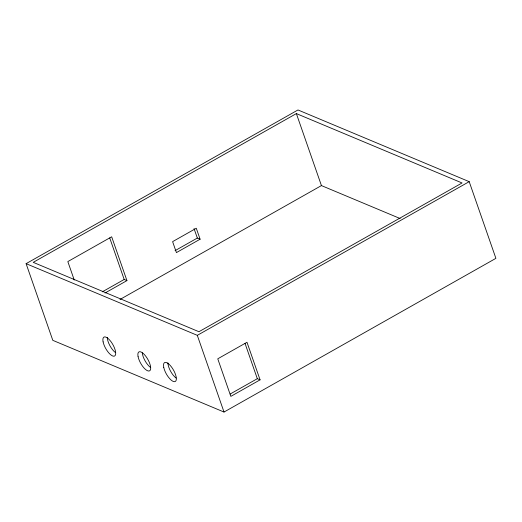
<?xml version="1.0" encoding="UTF-8"?>
<svg xmlns="http://www.w3.org/2000/svg" width="522" height="522" viewBox="0 0 522 522"><rect width="100%" height="100%" fill="white"/><g stroke="black" fill="none" stroke-linecap="round" stroke-linejoin="round"><path stroke-width="0.78" d="M26.1 263.656L297.984 109.959L469.193 181.656L495.9 258.344L224.016 412.041L52.807 340.344L26.1 263.656L197.309 335.346L224.016 412.041M296.365 113.587L33.232 262.338L198.928 331.718L462.061 182.974L296.365 113.587L321.435 185.584L400.159 218.548M175.053 250.658L197.342 238.058L200.102 239.213L176.423 252.596L172.606 241.64L196.285 228.258L200.102 239.213M102.253 291.857L124.184 279.459L126.937 280.614L105.013 293.012M120.008 299.452L321.435 185.584M197.309 335.346L469.193 181.656M230.169 394.038L257.32 378.691L260.073 379.846L230.841 396.374L217.759 358.81L246.991 342.282L260.073 379.846M245.04 343.424L257.32 378.691M194.034 228.564L197.342 238.058M126.937 280.614L111.675 236.792L67.827 261.581L74.248 280.033M109.724 237.941L124.184 279.459M176.044 378.026A10.871 4.078 60.5 0 1 167.901 362.855M150.395 367.364A10.871 4.078 60.5 0 1 142.278 352.826M115.401 352.546A10.871 4.078 60.5 0 1 107.258 337.375M163.751 367.364A10.871 4.078 60.5 0 0 174.524 381.699A10.871 4.078 60.5 0 0 171.523 367.025A10.871 4.078 60.5 0 0 163.751 367.364M138.095 356.709A10.871 4.078 60.5 0 0 148.868 371.038A10.871 4.078 60.5 0 0 145.873 356.363A10.871 4.078 60.5 0 0 138.095 356.709M103.108 341.884A10.871 4.078 60.5 0 0 113.874 356.219A10.871 4.078 60.5 0 0 110.879 341.545A10.871 4.078 60.5 0 0 103.108 341.884"/></g></svg>
